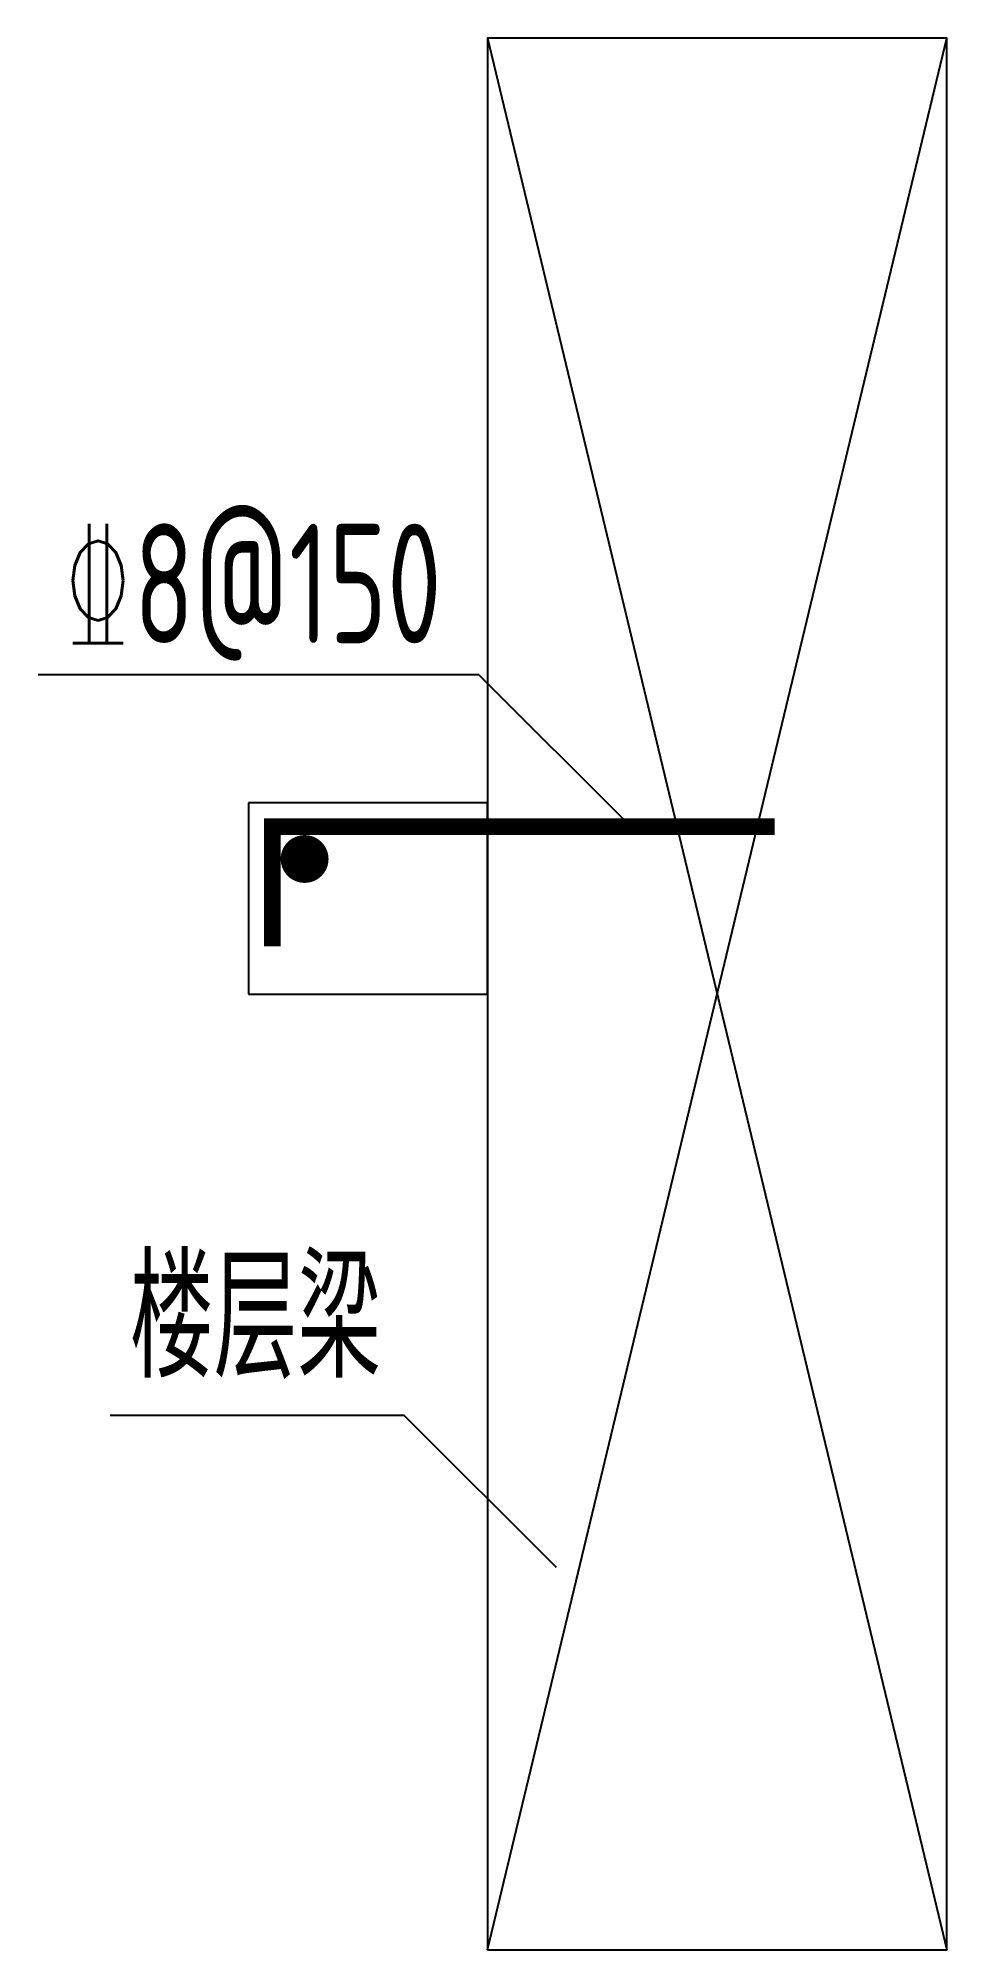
# Model space of a CAD drawing. Extents: x -939 to 960, y -2000 to 2000.
import ezdxf

# ---------------------------------------------------------------- set-up
doc = ezdxf.new("R2010")
doc.units = 0
doc.header["$MEASUREMENT"] = 0
for name, color, linetype in [('S-OTHER-THIN', 3, 'Continuous'), ('S-REIN', 6, 'Continuous'), ('S-REIN-POINT', 30, 'Continuous'), ('S-TEXT', 7, 'Continuous')]:
    doc.layers.add(name, color=color, linetype=linetype)
doc.styles.add('TSSD_Label', font='tssdeng.shx', dxfattribs={"width": 0.7, "bigfont": 'hztxt.shx'})

msp = doc.modelspace()

# ---------------------------------------------------------------- linework, layer by layer
at = {"layer": 'S-OTHER-THIN', "color": 7}
for p, q in [((0, -2000), (960, 2000)), ((0, 2000), (960, -2000)), ((0, 400), (-500, 400)), ((-500, 400), (-500, 0)), ((0, 0), (0, 400)), ((-500, 0), (0, 0)), ((-174.2, -881.8), (-789, -881.8)), ((144, -1200), (-174.2, -881.8))]:
    msp.add_line(p, q, dxfattribs=at)
at = {"layer": 'S-OTHER-THIN'}
for p, q in [((-18.2, 668.2), (-939.4, 668.2)), ((300, 350), (-18.2, 668.2))]:
    msp.add_line(p, q, dxfattribs=at)
at = {"layer": 'S-OTHER-THIN', "color": 7}
msp.add_lwpolyline([(0, -2000), (960, -2000), (960, 2000), (0, 2000)], close=True, dxfattribs=at)
at = {"layer": 'S-REIN', "const_width": 35}
msp.add_lwpolyline([(600, 350), (0, 350), (-50, 350), (-450, 350), (-450, 100)], dxfattribs=at)
at = {"layer": 'S-REIN-POINT', "const_width": 50}
msp.add_lwpolyline([(-357.5, 282.5, 1), (-407.5, 282.5, 1)], format="xyb", close=True, dxfattribs=at)

# ---------------------------------------------------------------- texts
at = {"layer": 'S-TEXT', "style": 'TSSD_Label', "width": 0.7}
for s, p in [('%%1328@150', (-889.4, 734)), ('楼层梁', (-747.7, -803.1))]:
    msp.add_text(s, height=250, dxfattribs=at).set_placement(p)

doc.saveas('drawing.dxf')
